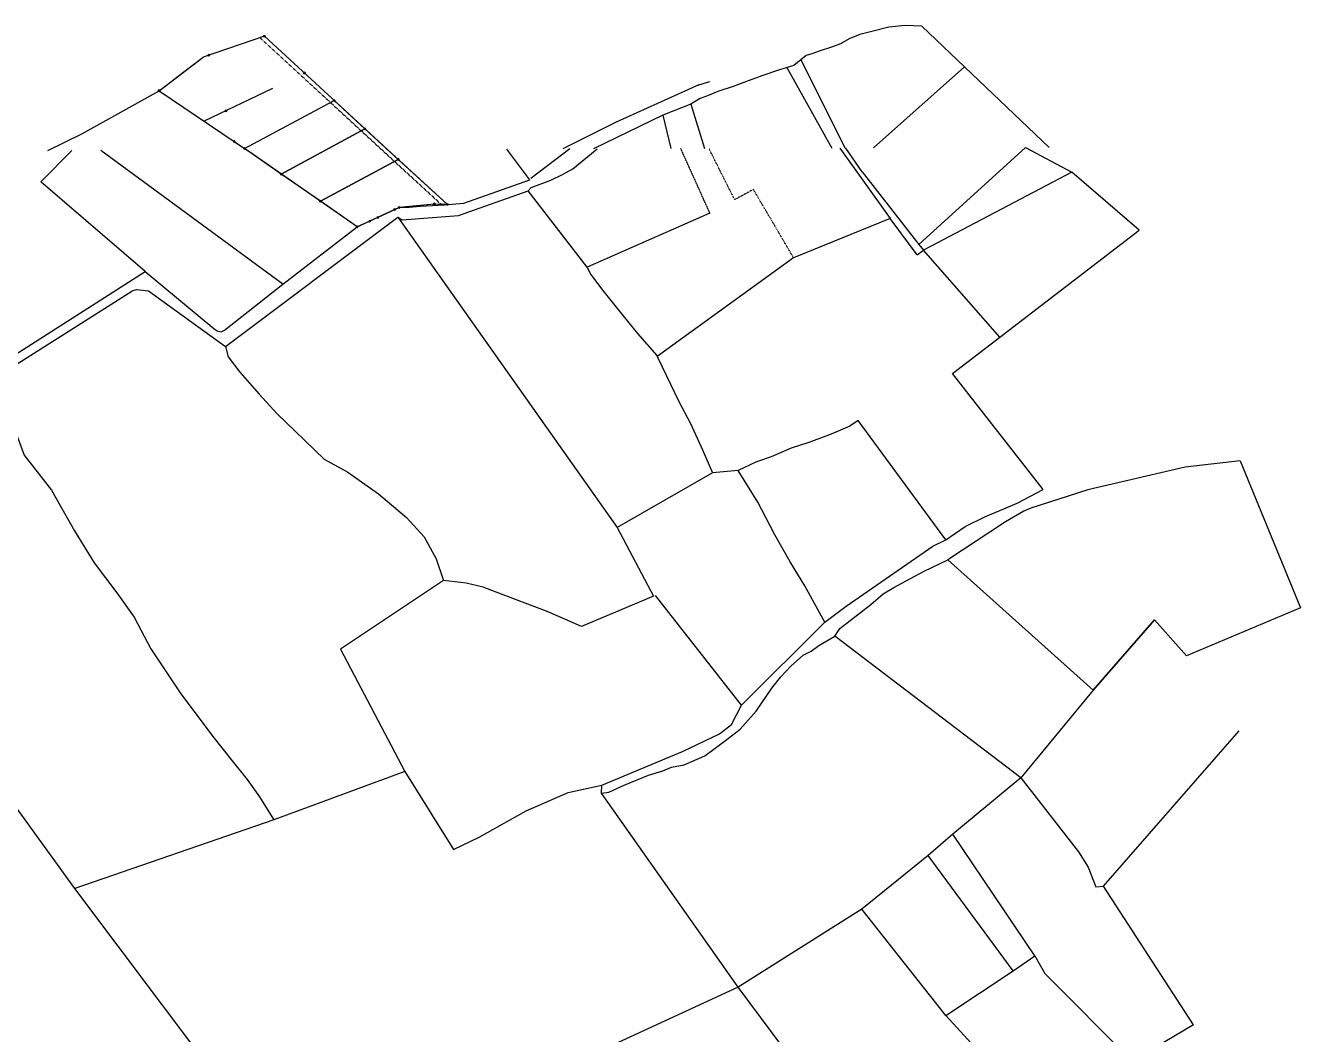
# Model space of a CAD drawing. Header units: millimetres. Extents: x 585668 to 596421, y 1344570 to 1349375.
# Drawn here: x 586664 to 587745, y 1347673 to 1348528 of the extents above; entities that cross this region are included whole.
import ezdxf

# ---------------------------------------------------------------- set-up
doc = ezdxf.new("R2010")
doc.units = ezdxf.units.MM
for name, pattern in [('CENTRO1', [0.44, 0.2, -0.08, 0.08, -0.08]), ('DIVIDE', [1.25, 0.5, -0.25, 0, -0.25, 0, -0.25]), ('HIDDEN', [0.375, 0.25, -0.125])]:
    doc.linetypes.add(name, pattern=pattern)
for name, color, linetype in [('2', 7, 'Continuous'), ('3', 7, 'Continuous'), ('CVL_CUADCON_LIN', 8, 'Continuous')]:
    doc.layers.add(name, color=color, linetype=linetype)

msp = doc.modelspace()

# ---------------------------------------------------------------- linework, layer by layer
at = {"layer": '2', "color": 1, "linetype": 'Continuous'}
for p, q in [((587423.868, 1348527.665), (587460.013, 1348493.14)), ((586866.685, 1348519.273), (586814.755, 1348501.563)), ((586866.685, 1348519.273), (586970.969, 1348423.165)), ((586777.408, 1348473.043), (586814.755, 1348501.563)), ((587321.215, 1348499.116), (587315.413, 1348494.494)), ((587321.215, 1348499.116), (587358.733, 1348424.427)), ((587309.331, 1348492.664), (587347.553, 1348424.391)), ((587460.013, 1348493.14), (587382.878, 1348424.506)), ((587460.013, 1348493.14), (587531.789, 1348424.991)), ((587234.757, 1348478.072), (587164.658, 1348446.487)), ((587234.757, 1348478.072), (587244.132, 1348480.945)), ((586711.929, 1348436.412), (586777.408, 1348473.043)), ((586777.408, 1348473.043), (586851.555, 1348422.777)), ((587228.045, 1348461.75), (587204.244, 1348452.404)), ((587228.045, 1348461.75), (587239.546, 1348424.04)), ((587164.658, 1348446.487), (587119.624, 1348423.649)), ((587204.244, 1348452.404), (587145.551, 1348423.734)), ((587204.244, 1348452.404), (587211.108, 1348423.947)), ((586683.349, 1348422.229), (586711.929, 1348436.412)), ((586945.408, 1348357.597), (586851.522, 1348422.798)), ((587021.757, 1348376.537), (586970.969, 1348423.165)), ((587091.569, 1348397.564), (587072.155, 1348423.495)), ((587125.579, 1348423.669), (587092.594, 1348398.572)), ((587354.173, 1348424.413), (587396.895, 1348364.796)), ((587373.102, 1348404.388), (587359.504, 1348424.43)), ((587421.347, 1348342.737), (587511.741, 1348424.925)), ((587511.741, 1348424.925), (587550.925, 1348403.936)), ((586677.217, 1348395.649), (586703.604, 1348422.295)), ((586882.243, 1348309.065), (586728.01, 1348422.374)), ((587373.102, 1348404.388), (587421.347, 1348342.737)), ((587550.925, 1348403.936), (587425.116, 1348337.876)), ((587607.916, 1348354.92), (587550.925, 1348403.936)), ((586765.73, 1348319.686), (586677.217, 1348395.649)), ((587140.215, 1348323.455), (587090.218, 1348388.171)), ((587244.256, 1348369.107), (587140.215, 1348323.455)), ((586833.776, 1348256.346), (586979.775, 1348365.955)), ((586979.775, 1348365.955), (587165.499, 1348102.888)), ((586882.243, 1348309.065), (586945.408, 1348357.597)), ((587489.769, 1348264.144), (587607.916, 1348354.92)), ((587419.747, 1348333.854), (587425.116, 1348337.876)), ((587421.347, 1348342.737), (587425.116, 1348337.876)), ((587489.769, 1348264.144), (587425.116, 1348337.876)), ((587315.062, 1348331.415), (587199.643, 1348247.605)), ((586645.162, 1348242.654), (586765.73, 1348319.686)), ((587444.089, 1348092.453), (587369.763, 1348193.461)), ((587693.622, 1348159.27), (587744.626, 1348034.564)), ((587246.428, 1348149.239), (587165.499, 1348102.888)), ((587268.036, 1348150.967), (587246.428, 1348149.239)), ((587165.499, 1348102.888), (587196.499, 1348044.683)), ((587445.721, 1348075.411), (587568.994, 1347964.849)), ((587018.531, 1348057.844), (586931.149, 1347999.601)), ((587270.899, 1347952.316), (587198.027, 1348045.178)), ((587568.994, 1347964.849), (587620.824, 1348024.657)), ((587341.619, 1348022.643), (587270.899, 1347952.316)), ((587507.64, 1347890.632), (587350.153, 1348010.627)), ((586931.149, 1347999.601), (586985.638, 1347895.961)), ((587568.994, 1347964.849), (587507.64, 1347890.632)), ((586706.105, 1347796.859), (586612.46, 1347925.984)), ((587577.692, 1347798.785), (587692.774, 1347930.576)), ((586985.638, 1347895.961), (586874.778, 1347854.94)), ((587152.382, 1347877.555), (587152.695, 1347884.414)), ((587507.64, 1347890.632), (587450.07, 1347842.817)), ((587268.079, 1347713.173), (587152.382, 1347877.555)), ((586874.778, 1347854.94), (586706.105, 1347796.859)), ((587450.07, 1347842.817), (587429.083, 1347824.691)), ((587519.454, 1347739.629), (587450.07, 1347842.817)), ((587429.083, 1347824.691), (587373.057, 1347779.15)), ((587501.042, 1347727.1), (587429.083, 1347824.691)), ((586878.905, 1347566.94), (586706.105, 1347796.859)), ((587654.045, 1347681.189), (587577.692, 1347798.785)), ((587373.057, 1347779.15), (587268.079, 1347713.173)), ((587444.022, 1347689.021), (587373.057, 1347779.15)), ((587501.042, 1347727.1), (587519.454, 1347739.629)), ((587444.022, 1347689.021), (587501.042, 1347727.1)), ((587268.079, 1347713.173), (587123.466, 1347646.506)), ((587403.389, 1347532.134), (587268.079, 1347713.173)), ((587534.54, 1347591.362), (587444.022, 1347689.021))]:
    msp.add_line(p, q, dxfattribs=at)
for points in [[(587423.868, 1348527.665), (587409.632, 1348528.31), (587395.923, 1348526.927), (587381.472, 1348523.25), (587371.332, 1348520.625), (587362.217, 1348516.991), (587354.886, 1348512.864), (587347.289, 1348510.006), (587336.901, 1348506.616), (587330.57, 1348504.277), (587325.754, 1348502.966), (587321.215, 1348499.116)], [(587315.413, 1348494.494), (587303.249, 1348490.835), (587288.304, 1348485.629), (587277.413, 1348481.727), (587263.993, 1348476.533), (587250.818, 1348472.358), (587242.211, 1348468.729), (587235.88, 1348466.389), (587228.045, 1348461.75)], [(587090.218, 1348388.171), (587092.783, 1348390.946), (587109.349, 1348397.163), (587119.297, 1348401.91), (587127.977, 1348406.921), (587148.642, 1348423.744)], [(587018.986, 1348376.305), (587035.764, 1348377.692), (587091.569, 1348397.564)], [(586979.775, 1348365.955), (586983.565, 1348363.636), (587031.102, 1348367.31), (587090.218, 1348388.171)], [(586945.408, 1348357.597), (586980.861, 1348374.079), (586989.246, 1348374.264), (586998.653, 1348375.203), (587018.986, 1348376.305)], [(587419.747, 1348333.854), (587396.895, 1348364.796), (587315.062, 1348331.415)], [(586765.73, 1348319.686), (586823.998, 1348271.422), (586826.777, 1348269.62), (586830.07, 1348268.576), (586832.878, 1348270.078), (586882.243, 1348309.065)], [(587140.215, 1348323.455), (587142.959, 1348317.587), (587153.51, 1348303.775), (587163.561, 1348290.984), (587175.376, 1348276.399), (587182.917, 1348267.187), (587199.269, 1348248.498)], [(586636.913, 1348228.743), (586754.409, 1348303.005), (586755.432, 1348303.759), (586758.233, 1348304.498), (586768.385, 1348303.398), (586833.776, 1348256.346)], [(587526.509, 1348134.98), (587449.619, 1348233.213), (587489.769, 1348264.144)], [(586833.776, 1348256.346), (586835.985, 1348247.432), (586845.781, 1348234.389), (586862.386, 1348215.698), (586877.485, 1348199.053), (586893.108, 1348184.182), (586917.292, 1348160.599), (586937.522, 1348149.758), (586963.529, 1348131.243), (586987.236, 1348111.223), (587002.083, 1348094.834), (587012.338, 1348076.195), (587018.531, 1348057.844)], [(587199.269, 1348248.498), (587200.016, 1348246.712), (587217.986, 1348209.456), (587227.733, 1348190.822), (587237.958, 1348168.626), (587246.428, 1348149.239)], [(586636.913, 1348228.743), (586646.399, 1348209.349), (586663.283, 1348163.968), (586686.402, 1348134.549), (586705.92, 1348100.076), (586722.451, 1348072.744), (586741.54, 1348047.424), (586756.35, 1348026.715), (586770.346, 1347999.912), (586795.93, 1347961.831), (586824.059, 1347924.237), (586839.39, 1347905.048), (586852.209, 1347889.184), (586862.497, 1347874.357), (586874.778, 1347854.94)], [(587369.763, 1348193.461), (587362.863, 1348188.689), (587347.055, 1348181.957), (587327.94, 1348174.745), (587313.165, 1348170.038), (587296.08, 1348162.554), (587283.596, 1348158.336), (587268.036, 1348150.967)], [(587693.622, 1348159.27), (587646.834, 1348154.065), (587564.358, 1348134.667), (587530.988, 1348124.014), (587516.211, 1348119.053), (587510.092, 1348116.562), (587494.773, 1348107.539), (587445.721, 1348075.411)], [(587341.619, 1348022.643), (587337.364, 1348030.049), (587324.608, 1348053.283), (587312.082, 1348073.719), (587299.324, 1348096.699), (587284.827, 1348124.268), (587268.036, 1348150.967)], [(587444.089, 1348092.453), (587460.443, 1348103.501), (587477.79, 1348112), (587493.342, 1348118.479), (587504.563, 1348123.47), (587526.509, 1348134.98)], [(587341.619, 1348022.643), (587359.773, 1348036.218), (587433.118, 1348086.952), (587444.089, 1348092.453)], [(587350.153, 1348010.627), (587354.274, 1348017.201), (587380.615, 1348037.57), (587391.109, 1348046.634), (587400.046, 1348051.897), (587417.912, 1348061.662), (587425.824, 1348065.917), (587445.721, 1348075.411)], [(587196.499, 1348044.683), (587135.307, 1348018.755), (587121.388, 1348024.97), (587106.204, 1348031.704), (587063.158, 1348048.072), (587052.016, 1348052.23), (587037.565, 1348055.654), (587018.531, 1348057.844)], [(587744.626, 1348034.564), (587647.996, 1347993.933), (587620.824, 1348024.657), (587568.994, 1347964.849)], [(587152.382, 1347877.555), (587158.488, 1347878.521), (587171.493, 1347884.259), (587192.143, 1347892.73), (587204.369, 1347896.441), (587211.764, 1347899.684), (587222.45, 1347901.629), (587239.791, 1347909.365), (587258.455, 1347923.19), (587269.962, 1347931.991), (587283.303, 1347947.13), (587296.68, 1347966.59), (587304.384, 1347976.185), (587312.845, 1347985.265), (587323.087, 1347994.584), (587329.976, 1347998.085), (587336.622, 1348002.859), (587350.153, 1348010.627), (587350.153, 1348010.627)], [(587152.695, 1347884.414), (587221.022, 1347912.824), (587252.398, 1347927.815), (587262.375, 1347935.866), (587270.899, 1347952.316)], [(586985.638, 1347895.961), (587026.985, 1347829.791), (587048.668, 1347840.287), (587067.303, 1347850.808), (587088.49, 1347862.578), (587124.19, 1347878.296), (587152.695, 1347884.414)], [(587507.64, 1347890.632), (587556.633, 1347827.949), (587564.637, 1347814.916), (587571.337, 1347798.337), (587577.692, 1347798.785)], [(587519.454, 1347739.629), (587527.949, 1347724.813), (587600.917, 1347651.457)], [(587654.045, 1347681.189), (587620.575, 1347661.434), (587610.353, 1347655.179), (587600.917, 1347651.457)]]:
    msp.add_lwpolyline(points, dxfattribs=at)
at = {"layer": '2', "color": 1, "linetype": 'DIVIDE'}
msp.add_lwpolyline([(587315.062, 1348331.415), (587281.012, 1348389.391), (587265.186, 1348380.626), (587243.388, 1348424.052)], dxfattribs=at)
at = {"layer": '3', "color": 30, "linetype": 'HIDDEN'}
msp.add_line((587244.256, 1348369.107), (587219.511, 1348423.974), dxfattribs=at)
at = {"layer": 'CVL_CUADCON_LIN', "color": 1, "linetype": 'CENTRO1', "ltscale": 0.5}
msp.add_line((586862.907, 1348517.985), (587016.439, 1348376.75), dxfattribs=at)
at = {"layer": 'CVL_CUADCON_LIN', "color": 1, "lineweight": 30, "ltscale": 0.5}
for p, q in [((586873.546, 1348475.006), (586815.651, 1348447.118)), ((586791.837, 1348462.715), (586791.837, 1348462.715)), ((586791.837, 1348462.715), (586791.837, 1348462.715)), ((586791.837, 1348462.715), (586791.837, 1348462.715)), ((586791.837, 1348462.715), (586791.837, 1348462.715)), ((587021.754, 1348376.539), (587021.754, 1348376.539))]:
    msp.add_line(p, q, dxfattribs=at)
at = {"layer": 'CVL_CUADCON_LIN', "color": 1, "ltscale": 0.5}
for p, q in [((586925.854, 1348464.743), (586925.884, 1348464.737)), ((586925.884, 1348464.737), (586925.854, 1348464.729))]:
    msp.add_line(p, q, dxfattribs=at)
at = {"layer": 'CVL_CUADCON_LIN', "color": 1, "lineweight": 15, "ltscale": 0.5, "flags": 128}
for points in [[(586855.138, 1348515.335), (586814.755, 1348501.563)], [(586866.685, 1348519.273), (586855.138, 1348515.335)], [(586777.408, 1348473.043), (586793.542, 1348485.364), (586814.755, 1348501.563)], [(586962.728, 1348365.649), (586977.101, 1348372.331)], [(586977.101, 1348372.331), (586980.861, 1348374.079)], [(586980.861, 1348374.079), (587010.727, 1348376.982)], [(587010.727, 1348376.982), (587021.757, 1348376.537)], [(586945.408, 1348357.597), (586956.018, 1348362.529)], [(586956.018, 1348362.529), (586962.728, 1348365.649)]]:
    msp.add_lwpolyline(points, dxfattribs=at)
at = {"layer": 'CVL_CUADCON_LIN', "color": 1, "lineweight": 30, "ltscale": 0.5, "flags": 128}
for points in [[(586849.76, 1348423.994), (586925.866, 1348464.732), (586951.92, 1348440.736), (586880.907, 1348402.391), (586849.76, 1348423.994)], [(586880.907, 1348402.391), (586951.92, 1348440.736), (586980.026, 1348414.85), (586914.13, 1348379.319), (586880.907, 1348402.391)], [(586914.13, 1348379.319), (586980.026, 1348414.85), (587021.759, 1348376.534), (587010.727, 1348376.982), (586980.861, 1348374.079), (586977.101, 1348372.331), (586963.135, 1348365.838), (586956.022, 1348362.531), (586945.408, 1348357.597), (586914.13, 1348379.319)]]:
    msp.add_lwpolyline(points, dxfattribs=at)
at = {"layer": 'CVL_CUADCON_LIN', "color": 1, "lineweight": 15, "ltscale": 0.5}
for centre in [(586866.685, 1348519.273), (586866.685, 1348519.273), (586819.607, 1348503.218), (586900.559, 1348488.055), (586777.408, 1348473.043), (586834.18, 1348455.991), (586925.866, 1348464.732), (586951.865, 1348440.771), (586841.066, 1348429.888), (586849.76, 1348423.994), (586980.026, 1348414.85), (586880.907, 1348402.391), (586914.13, 1348379.319), (586977.101, 1348372.331), (586980.861, 1348374.079), (587010.727, 1348376.982), (587021.788, 1348376.537), (586945.408, 1348357.597), (586956.022, 1348362.477), (586962.728, 1348365.649)]:
    msp.add_circle(centre, 0.841, dxfattribs=at)

doc.saveas('drawing.dxf')
